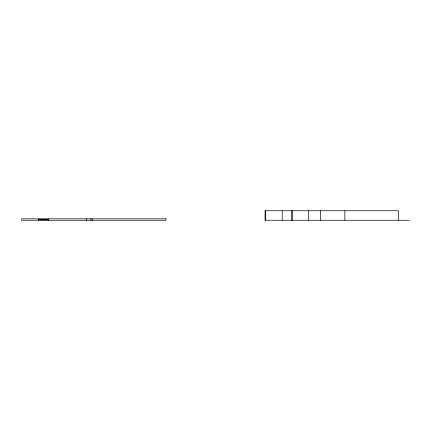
<?xml version="1.0" encoding="UTF-8"?>
<svg xmlns="http://www.w3.org/2000/svg" width="431" height="431" viewBox="0 0 431 431"><rect width="100%" height="100%" fill="white"/><g stroke="black" fill="none" stroke-linecap="round" stroke-linejoin="round"><path stroke-width="0.65" d="M38.677 219.304L48.191 219.304M38.677 219.783L48.191 219.783M409.45 220.257L265.07 220.257L265.07 210.743L398.459 210.743L398.459 220.257M344.859 210.743L344.859 220.257M320.443 210.743L320.443 220.257M308.704 210.743L308.704 220.257M292.342 210.743L292.342 220.257M291.712 210.743L291.712 220.257M282.197 210.743L282.197 220.257M265.706 210.743L265.706 220.257M92.207 218.829L92.207 220.257M90.876 218.829L90.876 220.257M86.437 218.829L86.437 220.257M48.191 218.829L48.191 220.257M38.677 218.829L38.677 220.257M165.93 218.829L21.55 218.829L21.55 220.257L165.93 220.257L165.93 218.829"/></g></svg>
